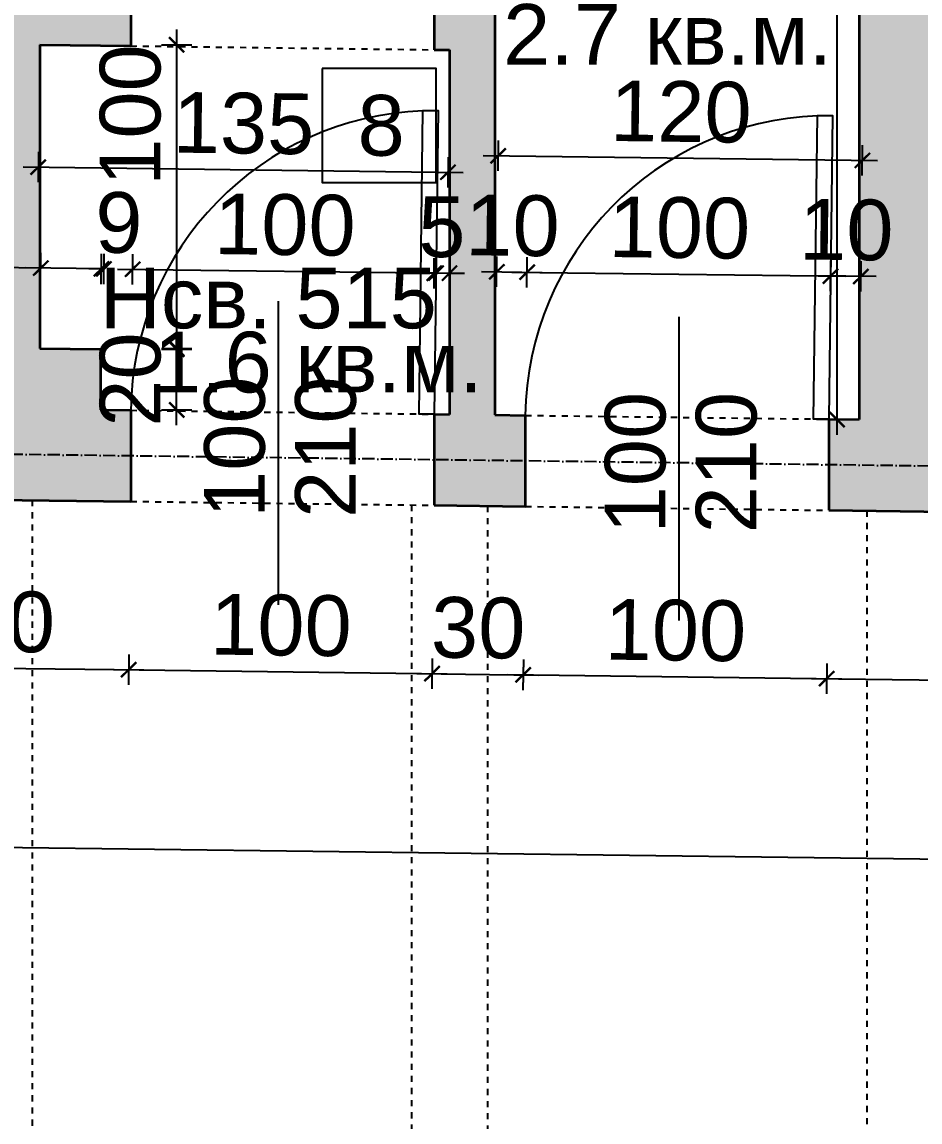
# Model space of a CAD drawing. Header units: inches. Extents: x -72385 to 39588, y -6525 to 66685.
# Drawn here: x -45945.7 to -45649.8, y 23209 to 23571.3 of the extents above; entities that cross this region are included whole.
import ezdxf

# ---------------------------------------------------------------- set-up
doc = ezdxf.new("R2010")
doc.units = ezdxf.units.IN
doc.header["$MEASUREMENT"] = 0
doc.linetypes.add('DashDot', pattern=[0.6, 0.4, -0.1, 0, -0.1])
doc.linetypes.add('Hidden', pattern=[0.4, 0.2, -0.2])
for name, color, linetype, lineweight in [('Врати', 251, 'Continuous', 25), ('Надписи Hсв', 252, 'Continuous', 25), ('Надписи врати', 252, 'Continuous', 25), ('Надписи коти вътрешни', 252, 'Continuous', 25), ('Надписи номера на пом.', 252, 'Continuous', 25), ('Надписи площ', 252, 'Continuous', 25), ('Оси', 252, 'DashDot', 25), ('Пунктир', 253, 'Hidden', 25), ('Разрезни линии', 7, 'Continuous', 35), ('Щрих стени', 254, 'Continuous', 25)]:
    doc.layers.add(name, color=color, linetype=linetype, lineweight=lineweight)
doc.styles.add('Arial Regular', font='arial.ttf')
doc.styles.get("Standard").update_dxf_attribs({"font": 'arial.ttf'})
doc.dimstyles.new('Annotative', dxfattribs={"dimscale": 0, "dimtxt": 20, "dimasz": 5, "dimexe": 5, "dimexo": 5, "dimgap": 5, "dimtad": 1, "dimdec": 0, "dimzin": 0, "dimdsep": 46, "dimtxsty": 'Standard', "dimblk": 'ARCHTICK', "dimcen": 5, "dimdle": 5, "dimadec": 0, "dimazin": 0, "dimtfac": 1, "dimtdec": 0, "dimtofl": 0, "dimtmove": 0, "dimatfit": 3, "dimldrblk": 'ARCHTICK', "dimfxl": 5, "dimfxlon": 1, "dimtolj": 1, "dimtzin": 0, "dimarcsym": 1})

# ---------------------------------------------------------------- blocks, each defined once
blk = doc.blocks.new('_ArchTick')
at = {"color": 0, "linetype": 'ByBlock', "const_width": 0.15}
blk.add_lwpolyline([(-0.5, -0.5), (0.5, 0.5)], dxfattribs=at)
blk = doc.blocks.new('*D2423')
at = {"layer": 'Defpoints', "color": 0, "ltscale": 50, "transparency": 16777216}
for p in [(-45919.5, 23489.95), (-45939.84, 23463.75), (-45919.84, 23463.5)]:
    blk.add_point(p, dxfattribs=at)
at = {"layer": 'Надписи коти вътрешни', "color": 0, "lineweight": -2, "ltscale": 50, "transparency": 16777216}
for p, q in [((-45939.56, 23485.21), (-45939.44, 23495.21)), ((-45919.56, 23484.95), (-45919.44, 23494.95)), ((-45939.5, 23490.21), (-45983.42, 23490.77)), ((-45919.5, 23489.95), (-45944.5, 23490.27))]:
    blk.add_line(p, q, dxfattribs=at)
at = {"layer": 'Надписи коти вътрешни', "color": 0, "lineweight": -2, "ltscale": 50, "transparency": 16777216, "xscale": 5, "yscale": 5, "zscale": 5}
for p, rotation in [((-45939.5, 23490.21), 179.2706286525567), ((-45919.5, 23489.95), 359.2706286525566)]:
    blk.add_blockref('_ArchTick', p, dxfattribs=dict(at, rotation=rotation))
at = {"layer": 'Надписи коти вътрешни', "color": 0, "ltscale": 50, "transparency": 16777216, "insert": (-45963.77, 23505.73), "char_height": 20, "attachment_point": 5, "rotation": 359.2706}
blk.add_mtext('\\A1;20', dxfattribs=at)
blk = doc.blocks.new('*D2424')
at = {"layer": 'Defpoints', "color": 0, "ltscale": 50, "transparency": 16777216}
for p in [(-45909.25, 23489.82), (-45919.28, 23443.49), (-45909.84, 23443.37)]:
    blk.add_point(p, dxfattribs=at)
at = {"layer": 'Надписи коти вътрешни', "color": 0, "lineweight": -2, "ltscale": 50, "transparency": 16777216}
for p, q in [((-45918.76, 23484.94), (-45918.63, 23494.94)), ((-45909.31, 23484.82), (-45909.18, 23494.82)), ((-45918.69, 23489.94), (-45923.69, 23490.01)), ((-45909.25, 23489.82), (-45904.25, 23489.76))]:
    blk.add_line(p, q, dxfattribs=at)
at = {"layer": 'Надписи коти вътрешни', "color": 0, "lineweight": -2, "ltscale": 50, "transparency": 16777216, "xscale": 5, "yscale": 5, "zscale": 5}
for p, rotation in [((-45918.69, 23489.94), 359.2706286525503), ((-45909.25, 23489.82), 179.2706286525504)]:
    blk.add_blockref('_ArchTick', p, dxfattribs=dict(at, rotation=rotation))
at = {"layer": 'Надписи коти вътрешни', "color": 0, "ltscale": 50, "transparency": 16777216, "insert": (-45913.78, 23505.09), "char_height": 20, "attachment_point": 5, "rotation": 359.2706}
blk.add_mtext('\\A1;9', dxfattribs=at)
blk = doc.blocks.new('*D2425')
at = {"layer": 'Defpoints', "color": 0, "ltscale": 50, "transparency": 16777216}
for p in [(-45809.25, 23488.55), (-45909.83, 23443.37), (-45809.84, 23442.1)]:
    blk.add_point(p, dxfattribs=at)
at = {"layer": 'Надписи коти вътрешни', "color": 0, "lineweight": -2, "ltscale": 50, "transparency": 16777216}
for p, q in [((-45909.3, 23484.82), (-45909.17, 23494.82)), ((-45809.31, 23483.55), (-45809.18, 23493.55)), ((-45914.24, 23489.89), (-45804.25, 23488.49))]:
    blk.add_line(p, q, dxfattribs=at)
at = {"layer": 'Надписи коти вътрешни', "color": 0, "lineweight": -2, "ltscale": 50, "transparency": 16777216, "xscale": 5, "yscale": 5, "zscale": 5}
for p, rotation in [((-45909.24, 23489.82), 179.2706286524798), ((-45809.25, 23488.55), 359.2706286524798)]:
    blk.add_blockref('_ArchTick', p, dxfattribs=dict(at, rotation=rotation))
at = {"layer": 'Надписи коти вътрешни', "color": 0, "ltscale": 50, "transparency": 16777216, "insert": (-45859.05, 23504.4), "char_height": 20, "attachment_point": 5, "rotation": 359.2706}
blk.add_mtext('\\A1;100', dxfattribs=at)
blk = doc.blocks.new('*D2426')
at = {"layer": 'Defpoints', "color": 0, "ltscale": 50, "transparency": 16777216}
for p in [(-45809.84, 23488.52), (-45809.84, 23442.03), (-45804.84, 23442.03)]:
    blk.add_point(p, dxfattribs=at)
at = {"layer": 'Надписи коти вътрешни', "color": 0, "lineweight": -2, "ltscale": 50, "transparency": 16777216}
for p, q in [((-45809.84, 23483.52), (-45809.84, 23493.52)), ((-45804.84, 23483.52), (-45804.84, 23493.52)), ((-45809.84, 23488.52), (-45814.84, 23488.52)), ((-45804.84, 23488.52), (-45799.84, 23488.52))]:
    blk.add_line(p, q, dxfattribs=at)
at = {"layer": 'Надписи коти вътрешни', "color": 0, "lineweight": -2, "ltscale": 50, "transparency": 16777216, "xscale": 5, "yscale": 5, "zscale": 5}
blk.add_blockref('_ArchTick', (-45809.84, 23488.52), dxfattribs=at)
at = {"layer": 'Надписи коти вътрешни', "color": 0, "lineweight": -2, "ltscale": 50, "transparency": 16777216, "xscale": 5, "yscale": 5, "zscale": 5, "rotation": 180}
blk.add_blockref('_ArchTick', (-45804.84, 23488.52), dxfattribs=at)
at = {"layer": 'Надписи коти вътрешни', "color": 0, "ltscale": 50, "transparency": 16777216, "insert": (-45807.34, 23503.7), "char_height": 20, "attachment_point": 5}
blk.add_mtext('\\A1;5', dxfattribs=at)
blk = doc.blocks.new('*D2427')
at = {"layer": 'Defpoints', "color": 0, "ltscale": 50, "transparency": 16777216}
for p in [(-45939.84, 23563.76), (-45939.84, 23463.75), (-45894.72, 23463.75)]:
    blk.add_point(p, dxfattribs=at)
at = {"layer": 'Надписи коти вътрешни', "color": 0, "lineweight": -2, "ltscale": 50, "transparency": 16777216}
for p, q in [((-45894.72, 23568.76), (-45894.72, 23458.75)), ((-45899.72, 23563.76), (-45889.72, 23563.76)), ((-45899.72, 23463.75), (-45889.72, 23463.75))]:
    blk.add_line(p, q, dxfattribs=at)
at = {"layer": 'Надписи коти вътрешни', "color": 0, "lineweight": -2, "ltscale": 50, "transparency": 16777216, "xscale": 5, "yscale": 5, "zscale": 5}
for p, rotation in [((-45894.72, 23563.76), 90), ((-45894.72, 23463.75), 270)]:
    blk.add_blockref('_ArchTick', p, dxfattribs=dict(at, rotation=rotation))
at = {"layer": 'Надписи коти вътрешни', "color": 0, "ltscale": 50, "transparency": 16777216, "insert": (-45909.93, 23540.62), "char_height": 20, "attachment_point": 5, "rotation": 90}
blk.add_mtext('\\A1;100', dxfattribs=at)
blk = doc.blocks.new('*D2428')
at = {"layer": 'Defpoints', "color": 0, "ltscale": 50, "transparency": 16777216}
for p in [(-45919.84, 23463.5), (-45894.72, 23463.5), (-45919.84, 23443.5)]:
    blk.add_point(p, dxfattribs=at)
at = {"layer": 'Надписи коти вътрешни', "color": 0, "lineweight": -2, "ltscale": 50, "transparency": 16777216}
for p, q in [((-45894.72, 23438.5), (-45894.72, 23468.5)), ((-45899.72, 23463.5), (-45889.72, 23463.5)), ((-45899.72, 23443.5), (-45889.72, 23443.5))]:
    blk.add_line(p, q, dxfattribs=at)
at = {"layer": 'Надписи коти вътрешни', "color": 0, "lineweight": -2, "ltscale": 50, "transparency": 16777216, "xscale": 5, "yscale": 5, "zscale": 5}
for p, rotation in [((-45894.72, 23463.5), 90), ((-45894.72, 23443.5), 270)]:
    blk.add_blockref('_ArchTick', p, dxfattribs=dict(at, rotation=rotation))
at = {"layer": 'Надписи коти вътрешни', "color": 0, "ltscale": 50, "transparency": 16777216, "insert": (-45909.93, 23453.5), "char_height": 20, "attachment_point": 5, "rotation": 90}
blk.add_mtext('\\A1;20', dxfattribs=at)
blk = doc.blocks.new('*D2429')
at = {"layer": 'Defpoints', "color": 0, "ltscale": 50, "transparency": 16777216}
for p in [(-45779.24, 23488.86), (-45789.84, 23441.84), (-45779.84, 23441.71)]:
    blk.add_point(p, dxfattribs=at)
at = {"layer": 'Надписи коти вътрешни', "color": 0, "lineweight": -2, "ltscale": 50, "transparency": 16777216}
for p, q in [((-45789.3, 23483.99), (-45789.17, 23493.98)), ((-45779.3, 23483.86), (-45779.17, 23493.86)), ((-45794.24, 23489.05), (-45774.24, 23488.79))]:
    blk.add_line(p, q, dxfattribs=at)
at = {"layer": 'Надписи коти вътрешни', "color": 0, "lineweight": -2, "ltscale": 50, "transparency": 16777216, "xscale": 5, "yscale": 5, "zscale": 5}
for p, rotation in [((-45789.24, 23488.99), 179.2706286525463), ((-45779.24, 23488.86), 359.2706286525462)]:
    blk.add_blockref('_ArchTick', p, dxfattribs=dict(at, rotation=rotation))
at = {"layer": 'Надписи коти вътрешни', "color": 0, "ltscale": 50, "transparency": 16777216, "insert": (-45784.04, 23504.13), "char_height": 20, "attachment_point": 5, "rotation": 359.2706}
blk.add_mtext('\\A1;10', dxfattribs=at)
blk = doc.blocks.new('*D2430')
at = {"layer": 'Defpoints', "color": 0, "ltscale": 50, "transparency": 16777216}
for p in [(-45679.24, 23487.58), (-45779.84, 23441.71), (-45679.84, 23440.44)]:
    blk.add_point(p, dxfattribs=at)
at = {"layer": 'Надписи коти вътрешни', "color": 0, "lineweight": -2, "ltscale": 50, "transparency": 16777216}
for p, q in [((-45779.3, 23483.86), (-45779.17, 23493.86)), ((-45679.3, 23482.59), (-45679.17, 23492.58)), ((-45784.24, 23488.92), (-45674.24, 23487.52))]:
    blk.add_line(p, q, dxfattribs=at)
at = {"layer": 'Надписи коти вътрешни', "color": 0, "lineweight": -2, "ltscale": 50, "transparency": 16777216, "xscale": 5, "yscale": 5, "zscale": 5}
for p, rotation in [((-45779.24, 23488.86), 179.2706286525442), ((-45679.24, 23487.58), 359.2706286525442)]:
    blk.add_blockref('_ArchTick', p, dxfattribs=dict(at, rotation=rotation))
at = {"layer": 'Надписи коти вътрешни', "color": 0, "ltscale": 50, "transparency": 16777216, "insert": (-45729.04, 23503.43), "char_height": 20, "attachment_point": 5, "rotation": 359.2706}
blk.add_mtext('\\A1;100', dxfattribs=at)
blk = doc.blocks.new('*D2431')
at = {"layer": 'Defpoints', "color": 0, "ltscale": 50, "transparency": 16777216}
for p in [(-45679.24, 23487.58), (-45679.84, 23440.44), (-45669.84, 23440.31)]:
    blk.add_point(p, dxfattribs=at)
at = {"layer": 'Надписи коти вътрешни', "color": 0, "lineweight": -2, "ltscale": 50, "transparency": 16777216}
for p, q in [((-45679.3, 23482.59), (-45679.17, 23492.58)), ((-45669.3, 23482.46), (-45669.17, 23492.46)), ((-45664.24, 23487.39), (-45684.24, 23487.65))]:
    blk.add_line(p, q, dxfattribs=at)
at = {"layer": 'Надписи коти вътрешни', "color": 0, "lineweight": -2, "ltscale": 50, "transparency": 16777216, "xscale": 5, "yscale": 5, "zscale": 5}
for p, rotation in [((-45679.24, 23487.58), 179.2706286522962), ((-45669.24, 23487.46), 359.2706286522962)]:
    blk.add_blockref('_ArchTick', p, dxfattribs=dict(at, rotation=rotation))
at = {"layer": 'Надписи коти вътрешни', "color": 0, "ltscale": 50, "transparency": 16777216, "insert": (-45674.04, 23502.73), "char_height": 20, "attachment_point": 5, "rotation": 359.2706}
blk.add_mtext('\\A1;10', dxfattribs=at)
blk = doc.blocks.new('*D2432')
at = {"layer": 'Defpoints', "color": 0, "ltscale": 50, "transparency": 16777216}
for p in [(-45939.84, 23563.76), (-45804.84, 23562.04), (-45805.35, 23521.75)]:
    blk.add_point(p, dxfattribs=at)
at = {"layer": 'Надписи коти вътрешни', "color": 0, "lineweight": -2, "ltscale": 50, "transparency": 16777216}
for p, q in [((-45940.29, 23528.46), (-45940.41, 23518.46)), ((-45805.29, 23526.75), (-45805.41, 23516.75)), ((-45945.35, 23523.53), (-45800.35, 23521.68))]:
    blk.add_line(p, q, dxfattribs=at)
at = {"layer": 'Надписи коти вътрешни', "color": 0, "lineweight": -2, "ltscale": 50, "transparency": 16777216, "xscale": 5, "yscale": 5, "zscale": 5}
for p, rotation in [((-45940.35, 23523.46), 179.2706286525447), ((-45805.35, 23521.75), 359.2706286525447)]:
    blk.add_blockref('_ArchTick', p, dxfattribs=dict(at, rotation=rotation))
at = {"layer": 'Надписи коти вътрешни', "color": 0, "ltscale": 50, "transparency": 16777216, "insert": (-45872.66, 23537.82), "char_height": 20, "attachment_point": 5, "rotation": 359.2706}
blk.add_mtext('\\A1;135', dxfattribs=at)
blk = doc.blocks.new('*D2434')
at = {"layer": 'Defpoints', "color": 0, "ltscale": 50, "transparency": 16777216}
for p in [(-45668.75, 23525.67), (-45789.84, 23441.84), (-45669.84, 23440.31)]:
    blk.add_point(p, dxfattribs=at)
at = {"layer": 'Надписи коти вътрешни', "color": 0, "lineweight": -2, "ltscale": 50, "transparency": 16777216}
for p, q in [((-45788.81, 23522.2), (-45788.69, 23532.2)), ((-45668.81, 23520.67), (-45668.69, 23530.67)), ((-45793.75, 23527.26), (-45663.75, 23525.61))]:
    blk.add_line(p, q, dxfattribs=at)
at = {"layer": 'Надписи коти вътрешни', "color": 0, "lineweight": -2, "ltscale": 50, "transparency": 16777216, "xscale": 5, "yscale": 5, "zscale": 5}
for p, rotation in [((-45788.75, 23527.2), 179.2706286525463), ((-45668.75, 23525.67), 359.2706286525462)]:
    blk.add_blockref('_ArchTick', p, dxfattribs=dict(at, rotation=rotation))
at = {"layer": 'Надписи коти вътрешни', "color": 0, "ltscale": 50, "transparency": 16777216, "insert": (-45728.56, 23541.65), "char_height": 20, "attachment_point": 5, "rotation": 359.2706}
blk.add_mtext('\\A1;120', dxfattribs=at)
blk = doc.blocks.new('*D8177')
at = {"layer": 'Defpoints', "color": 0, "ltscale": 50, "transparency": 16777216}
for p in [(-45677.06, 23665.33), (-45669.84, 23665.33), (-45669.84, 23440.31)]:
    blk.add_point(p, dxfattribs=at)
at = {"layer": 'Надписи коти вътрешни', "color": 0, "lineweight": -2, "ltscale": 50, "transparency": 16777216}
for p, q in [((-45677.06, 23435.31), (-45677.06, 23670.33)), ((-45674.84, 23665.33), (-45682.06, 23665.33)), ((-45674.84, 23440.31), (-45682.06, 23440.31))]:
    blk.add_line(p, q, dxfattribs=at)
at = {"layer": 'Надписи коти вътрешни', "color": 0, "lineweight": -2, "ltscale": 50, "transparency": 16777216, "xscale": 5, "yscale": 5, "zscale": 5}
for p, rotation in [((-45677.06, 23665.33), 90), ((-45677.06, 23440.31), 270)]:
    blk.add_blockref('_ArchTick', p, dxfattribs=dict(at, rotation=rotation))
at = {"layer": 'Надписи коти вътрешни', "color": 0, "ltscale": 50, "transparency": 16777216, "insert": (-45692.27, 23628.01), "char_height": 20, "attachment_point": 5, "rotation": 90}
blk.add_mtext('\\A1;225', dxfattribs=at)
blk = doc.blocks.new('*D2480')
at = {"layer": 'Defpoints', "color": 0, "ltscale": 50, "transparency": 16777216}
for p in [(-45989.84, 23414.39), (-45909.84, 23413.37), (-45910.54, 23357.94)]:
    blk.add_point(p, dxfattribs=at)
at = {"layer": 'Надписи коти вътрешни', "color": 0, "lineweight": -2, "ltscale": 50, "transparency": 16777216}
for p, q in [((-45990.48, 23363.95), (-45990.61, 23353.95)), ((-45910.48, 23362.93), (-45910.61, 23352.94)), ((-45995.54, 23359.02), (-45905.54, 23357.87))]:
    blk.add_line(p, q, dxfattribs=at)
at = {"layer": 'Надписи коти вътрешни', "color": 0, "lineweight": -2, "ltscale": 50, "transparency": 16777216, "xscale": 5, "yscale": 5, "zscale": 5}
for p, rotation in [((-45990.54, 23358.95), 179.2706286525489), ((-45910.54, 23357.94), 359.2706286525489)]:
    blk.add_blockref('_ArchTick', p, dxfattribs=dict(at, rotation=rotation))
at = {"layer": 'Надписи коти вътрешни', "color": 0, "ltscale": 50, "transparency": 16777216, "insert": (-45950.35, 23373.65), "char_height": 20, "attachment_point": 5, "rotation": 359.2706}
blk.add_mtext('\\A1;80', dxfattribs=at)
blk = doc.blocks.new('*D2481')
at = {"layer": 'Defpoints', "color": 0, "ltscale": 50, "transparency": 16777216}
for p in [(-45909.84, 23413.37), (-45809.84, 23412.09), (-45810.54, 23356.66)]:
    blk.add_point(p, dxfattribs=at)
at = {"layer": 'Надписи коти вътрешни', "color": 0, "lineweight": -2, "ltscale": 50, "transparency": 16777216}
for p, q in [((-45910.48, 23362.93), (-45910.61, 23352.94)), ((-45810.48, 23361.66), (-45810.61, 23351.66)), ((-45915.54, 23358), (-45805.54, 23356.6))]:
    blk.add_line(p, q, dxfattribs=at)
at = {"layer": 'Надписи коти вътрешни', "color": 0, "lineweight": -2, "ltscale": 50, "transparency": 16777216, "xscale": 5, "yscale": 5, "zscale": 5}
for p, rotation in [((-45910.54, 23357.94), 179.2706286525463), ((-45810.54, 23356.66), 359.2706286525462)]:
    blk.add_blockref('_ArchTick', p, dxfattribs=dict(at, rotation=rotation))
at = {"layer": 'Надписи коти вътрешни', "color": 0, "ltscale": 50, "transparency": 16777216, "insert": (-45860.35, 23372.51), "char_height": 20, "attachment_point": 5, "rotation": 359.2706}
blk.add_mtext('\\A1;100', dxfattribs=at)
blk = doc.blocks.new('*D2482')
at = {"layer": 'Defpoints', "color": 0, "ltscale": 50, "transparency": 16777216}
for p in [(-45809.84, 23412.09), (-45779.84, 23411.71), (-45780.54, 23356.24)]:
    blk.add_point(p, dxfattribs=at)
at = {"layer": 'Надписи коти вътрешни', "color": 0, "lineweight": -2, "ltscale": 50, "transparency": 16777216}
for p, q in [((-45810.48, 23361.62), (-45810.61, 23351.62)), ((-45780.48, 23361.24), (-45780.61, 23351.24)), ((-45815.54, 23356.68), (-45775.54, 23356.17))]:
    blk.add_line(p, q, dxfattribs=at)
at = {"layer": 'Надписи коти вътрешни', "color": 0, "lineweight": -2, "ltscale": 50, "transparency": 16777216, "xscale": 5, "yscale": 5, "zscale": 5}
for p, rotation in [((-45810.54, 23356.62), 179.2706286525532), ((-45780.54, 23356.24), 359.2706286525532)]:
    blk.add_blockref('_ArchTick', p, dxfattribs=dict(at, rotation=rotation))
at = {"layer": 'Надписи коти вътрешни', "color": 0, "ltscale": 50, "transparency": 16777216, "insert": (-45795.35, 23371.64), "char_height": 20, "attachment_point": 5, "rotation": 359.2706}
blk.add_mtext('\\A1;30', dxfattribs=at)
blk = doc.blocks.new('*D2379')
at = {"layer": 'Defpoints', "color": 0, "ltscale": 50, "transparency": 16777216}
for p in [(-45779.84, 23411.71), (-45679.84, 23410.44), (-45680.54, 23355.01)]:
    blk.add_point(p, dxfattribs=at)
at = {"layer": 'Надписи коти вътрешни', "color": 0, "lineweight": -2, "ltscale": 50, "transparency": 16777216}
for p, q in [((-45780.48, 23361.28), (-45780.61, 23351.28)), ((-45680.48, 23360.01), (-45680.61, 23350.01)), ((-45785.54, 23356.34), (-45675.54, 23354.94))]:
    blk.add_line(p, q, dxfattribs=at)
at = {"layer": 'Надписи коти вътрешни', "color": 0, "lineweight": -2, "ltscale": 50, "transparency": 16777216, "xscale": 5, "yscale": 5, "zscale": 5}
for p, rotation in [((-45780.54, 23356.28), 179.2706286525483), ((-45680.54, 23355.01), 359.2706286525483)]:
    blk.add_blockref('_ArchTick', p, dxfattribs=dict(at, rotation=rotation))
at = {"layer": 'Надписи коти вътрешни', "color": 0, "ltscale": 50, "transparency": 16777216, "insert": (-45730.35, 23370.85), "char_height": 20, "attachment_point": 5, "rotation": 359.2706}
blk.add_mtext('\\A1;100', dxfattribs=at)
blk = doc.blocks.new('*D2380')
at = {"layer": 'Defpoints', "color": 0, "ltscale": 50, "transparency": 16777216}
for p in [(-45679.84, 23410.44), (-45549.84, 23408.78), (-45550.54, 23353.35)]:
    blk.add_point(p, dxfattribs=at)
at = {"layer": 'Надписи коти вътрешни', "color": 0, "lineweight": -2, "ltscale": 50, "transparency": 16777216}
for p, q in [((-45680.48, 23360.01), (-45680.61, 23350.01)), ((-45550.48, 23358.35), (-45550.61, 23348.35)), ((-45685.54, 23355.07), (-45545.54, 23353.29))]:
    blk.add_line(p, q, dxfattribs=at)
at = {"layer": 'Надписи коти вътрешни', "color": 0, "lineweight": -2, "ltscale": 50, "transparency": 16777216, "xscale": 5, "yscale": 5, "zscale": 5}
for p, rotation in [((-45680.54, 23355.01), 179.270628652543), ((-45550.54, 23353.35), 359.2706286525431)]:
    blk.add_blockref('_ArchTick', p, dxfattribs=dict(at, rotation=rotation))
at = {"layer": 'Надписи коти вътрешни', "color": 0, "ltscale": 50, "transparency": 16777216, "insert": (-45615.35, 23369.4), "char_height": 20, "attachment_point": 5, "rotation": 359.2706}
blk.add_mtext('\\A1;130', dxfattribs=at)
blk = doc.blocks.new('*D8178')
at = {"layer": 'Defpoints', "color": 0, "ltscale": 50, "transparency": 16777216}
for p in [(-45368.92, 23292.08), (-47139.84, 23242.74), (-45369.84, 23220.2)]:
    blk.add_point(p, dxfattribs=at)
at = {"layer": 'Надписи коти вътрешни', "color": 0, "lineweight": -2, "ltscale": 50, "transparency": 16777216}
for p, q in [((-47138.99, 23309.61), (-47138.86, 23319.61)), ((-47143.92, 23314.67), (-45363.92, 23292.01)), ((-45368.99, 23287.08), (-45368.86, 23297.08))]:
    blk.add_line(p, q, dxfattribs=at)
at = {"layer": 'Надписи коти вътрешни', "color": 0, "lineweight": -2, "ltscale": 50, "transparency": 16777216, "xscale": 5, "yscale": 5, "zscale": 5}
for p, rotation in [((-47138.92, 23314.61), 179.2706286525473), ((-45368.92, 23292.08), 359.2706286525473)]:
    blk.add_blockref('_ArchTick', p, dxfattribs=dict(at, rotation=rotation))
at = {"layer": 'Надписи коти вътрешни', "color": 0, "ltscale": 50, "transparency": 16777216, "insert": (-46176.65, 23317.57), "char_height": 20, "attachment_point": 5, "rotation": 359.2706}
blk.add_mtext('\\A1;1770', dxfattribs=at)

msp = doc.modelspace()

# ---------------------------------------------------------------- hatches: boundary and pattern name
at = {"layer": 'Щрих стени', "ltscale": 10}
h = msp.add_hatch(color=256, dxfattribs=at)
h.dxf.hatch_style = 1
h.paths.add_polyline_path([(-48702.34, 22246.32), (-48667.34, 22245.87), (-48667.34, 22280.88), (-48702.34, 22281.32)])
h.paths.add_polyline_path([(-48367.34, 22322.06), (-48402.34, 22322.51), (-48402.34, 22242.5), (-48367.34, 22242.05)])
h.paths.add_polyline_path([(-48102.34, 22273.68), (-48102.34, 22238.68), (-48067.34, 22238.24), (-48067.34, 22273.24)])
h.paths.add_polyline_path([(-47802.34, 22234.86), (-47767.34, 22234.42), (-47767.34, 22314.42), (-47802.34, 22314.87)])
h.paths.add_polyline_path([(-47809.84, 22842.51), (-47834.84, 22842.82), (-47834.84, 22807.82), (-47809.84, 22807.5), (-47759.84, 22806.87), (-47759.84, 22896.87), (-47809.84, 22897.51)])
h.paths.add_polyline_path([(-48409.84, 22815.14), (-48359.84, 22814.51), (-48359.84, 22904.51), (-48409.84, 22905.15)])
h.paths.add_polyline_path([(-47347.34, 23021.63), (-47347.34, 23051.64), (-48824.84, 23070.45), (-48824.84, 23040.44)])
h.paths.add_polyline_path([(-47139.84, 23053.99), (-47202.34, 23054.79), (-47202.34, 23049.79), (-47257.34, 23050.49), (-47257.34, 23020.49), (-47202.34, 23019.79), (-47202.34, 22849.77), (-47212.34, 22849.9), (-47212.34, 22829.9), (-47202.34, 22829.77), (-47202.34, 22262.23), (-47502.34, 22266.05), (-47502.34, 22231.04), (-47137.34, 22226.4), (-47137.34, 22306.4), (-47139.84, 22306.43), (-47139.84, 22828.98), (-46989.84, 22827.07), (-46989.84, 22857.07), (-47119.84, 22858.72), (-47119.84, 22868.73), (-47139.84, 22868.98)])
h.paths.add_polyline_path([(-47202.34, 23499.83), (-47202.34, 23459.82), (-47407.34, 23462.43), (-47407.34, 23432.43), (-47202.34, 23429.82), (-47202.34, 23214.8), (-47139.84, 23214.01), (-47139.84, 23429.03), (-46749.84, 23424.06), (-46749.84, 23454.06), (-47139.84, 23459.03), (-47139.84, 23499.03)])
h.paths.add_polyline_path([(-47139.84, 23981.57), (-47137.34, 23981.54), (-47137.34, 24061.54), (-47202.34, 24062.37), (-47202.34, 23589.83), (-47139.84, 23589.04)])
h.paths.add_polyline_path([(-47809.84, 23467.56), (-47974.84, 23469.66), (-47974.84, 23439.66), (-47834.84, 23437.87), (-47834.84, 23407.82), (-47809.84, 23407.5), (-47809.84, 23407.5), (-47759.84, 23406.87), (-47759.84, 23436.92), (-47567.34, 23434.47), (-47567.34, 23464.47), (-47759.84, 23466.92), (-47759.84, 23496.87), (-47769.84, 23497), (-47769.84, 23989.59), (-47767.34, 23989.56), (-47767.34, 24069.57), (-47802.34, 24070.01), (-47802.34, 23990), (-47799.84, 23989.97), (-47799.84, 23497.38), (-47809.84, 23497.51)])
h.paths.add_polyline_path([(-46837.34, 24057.73), (-46872.34, 24058.17), (-46872.34, 23973.16), (-46842.34, 23972.78), (-46842.34, 23992.78), (-46837.34, 23992.72)])
h.paths.add_polyline_path([(-46539.84, 23816.42), (-46379.84, 23814.38), (-46379.84, 23419.35), (-46339.84, 23418.84), (-46339.84, 23448.84), (-46349.84, 23448.97), (-46349.84, 23814), (-46159.84, 23811.58), (-46159.84, 23446.55), (-46179.84, 23446.81), (-46179.84, 23416.8), (-46089.84, 23415.66), (-46089.84, 23445.66), (-46129.84, 23446.17), (-46129.84, 23841.2), (-46539.84, 23846.42), (-46539.84, 24006.43), (-46537.34, 24006.4), (-46537.34, 24073.91), (-46572.34, 24074.35), (-46572.34, 24006.85), (-46569.84, 24006.82), (-46569.84, 23471.77), (-46589.84, 23472.03), (-46589.84, 23452.03), (-46649.84, 23452.79), (-46649.84, 23422.79), (-46539.84, 23421.39)])
h.paths.add_polyline_path([(-45939.84, 23998.8), (-45937.34, 23998.76), (-45937.34, 24066.27), (-45972.34, 24066.72), (-45972.34, 23999.21), (-45969.84, 23999.18), (-45969.84, 23444.13), (-45989.84, 23444.39), (-45989.84, 23414.39), (-45909.84, 23413.37), (-45909.84, 23443.37), (-45919.84, 23443.5), (-45919.84, 23463.5), (-45939.84, 23463.75), (-45939.84, 23563.76), (-45909.84, 23563.38), (-45909.84, 23578.38), (-45939.84, 23578.76), (-45939.84, 23668.77), (-45804.84, 23667.05), (-45804.84, 23577.04), (-45809.84, 23577.11), (-45809.84, 23562.11), (-45804.84, 23562.04), (-45804.84, 23442.03), (-45809.84, 23442.1), (-45809.84, 23412.09), (-45779.84, 23411.71), (-45779.84, 23441.71), (-45789.84, 23441.84), (-45789.84, 23666.86), (-45779.84, 23666.73), (-45779.84, 23681.73), (-45939.84, 23683.77)])
h.paths.add_polyline_path([(-45679.84, 23440.44), (-45679.84, 23410.44), (-45549.84, 23408.78), (-45549.84, 23438.79), (-45639.84, 23439.93), (-45639.84, 24007.48), (-45637.34, 24007.45), (-45637.34, 24042.45), (-45672.34, 24042.89), (-45672.34, 24007.89), (-45669.84, 24007.86), (-45669.84, 23680.33), (-45679.84, 23680.46), (-45679.84, 23665.46), (-45669.84, 23665.33), (-45669.84, 23440.31)])
h.paths.add_polyline_path([(-46159.84, 24001.6), (-46129.84, 24001.21), (-46129.84, 24068.72), (-46159.84, 24069.1)], flags=17)
h.paths.add_polyline_path([(-46349.84, 24071.52), (-46379.84, 24071.9), (-46379.84, 24004.4), (-46349.84, 24004.02)], flags=17)

# ---------------------------------------------------------------- linework, layer by layer
at = {"layer": 'Врати', "ltscale": 50}
for points in [[(-45809.84, 23442.1), (-45814.84, 23442.16), (-45813.56, 23542.15), (-45808.56, 23542.09)], [(-45679.84, 23440.44), (-45684.84, 23440.5), (-45683.56, 23540.5), (-45678.56, 23540.43)]]:
    msp.add_lwpolyline(points, close=True, dxfattribs=at)
for centre in [(-45809.84, 23442.1), (-45679.84, 23440.44)]:
    msp.add_arc(centre, 100, 92.1366, 179.2706, dxfattribs=at)
at = {"layer": 'Надписи врати', "ltscale": 50}
for p, q in [((-45861.16, 23379.28), (-45861.16, 23479.28)), ((-45729.13, 23374.17), (-45729.13, 23474.17))]:
    msp.add_line(p, q, dxfattribs=at)
at = {"layer": 'Надписи номера на пом.', "ltscale": 50}
msp.add_lwpolyline([(-45846.73, 23555.92), (-45846.73, 23518.42), (-45809.23, 23518.42), (-45809.23, 23555.92)], close=True, dxfattribs=at)
at = {"layer": 'Оси', "ltscale": 10}
msp.add_line((-39839.84, 23351.09), (-52799.84, 23516.08), dxfattribs=at)
at = {"layer": 'Пунктир', "ltscale": 10}
for p, q in [((-45909.84, 23563.38), (-45809.84, 23562.11)), ((-45909.84, 23443.37), (-45809.84, 23442.1)), ((-45779.83, 23441.71), (-45679.84, 23440.44)), ((-45942.34, 23413.78), (-45942.34, 22843.73)), ((-45909.84, 23413.37), (-45809.84, 23412.09)), ((-45817.34, 23412.19), (-45817.34, 22842.14)), ((-45792.34, 23411.87), (-45792.34, 22841.82)), ((-45779.84, 23411.71), (-45679.84, 23410.44)), ((-45667.34, 23410.28), (-45667.34, 22840.23))]:
    msp.add_line(p, q, dxfattribs=at)
at = {"layer": 'Разрезни линии', "ltscale": 50}
for p, q in [((-45789.84, 23666.86), (-45789.84, 23441.84)), ((-45669.84, 23665.33), (-45669.84, 23440.31)), ((-45909.84, 23578.38), (-45909.84, 23563.38)), ((-45809.84, 23577.11), (-45809.84, 23562.11)), ((-45939.84, 23563.76), (-45909.84, 23563.38)), ((-45939.84, 23563.76), (-45939.84, 23463.75)), ((-45809.84, 23562.11), (-45804.84, 23562.04)), ((-45804.84, 23562.04), (-45804.84, 23442.03)), ((-45939.84, 23463.75), (-45919.84, 23463.5)), ((-45919.84, 23463.5), (-45919.84, 23443.5)), ((-45919.84, 23443.5), (-45909.84, 23443.37)), ((-45909.84, 23443.37), (-45909.84, 23413.37)), ((-45809.84, 23442.1), (-45804.84, 23442.03)), ((-45809.84, 23442.1), (-45809.84, 23412.09)), ((-45789.84, 23441.84), (-45779.84, 23441.71)), ((-45779.84, 23441.71), (-45779.84, 23411.71)), ((-45679.84, 23440.44), (-45669.84, 23440.31)), ((-45679.84, 23440.44), (-45679.84, 23410.44)), ((-45989.84, 23414.39), (-45909.84, 23413.37)), ((-45809.84, 23412.09), (-45779.84, 23411.71)), ((-45679.84, 23410.44), (-45549.84, 23408.78))]:
    msp.add_line(p, q, dxfattribs=at)

# ---------------------------------------------------------------- texts
at = {"layer": 'Надписи Hсв', "ltscale": 100, "insert": (-45920.1, 23490.38), "char_height": 20, "width": 180.4891, "attachment_point": 1, "style": 'Arial Regular'}
msp.add_mtext('\\pxt8;Hсв. 515', dxfattribs=at)
at = {"layer": 'Надписи врати', "ltscale": 100, "char_height": 20, "width": 180.4891, "attachment_point": 1, "rotation": 90, "style": 'Arial Regular'}
for s, insert in [('100', (-45885.68, 23407.94)), ('210', (-45855.68, 23407.94)), ('100', (-45753.65, 23402.84)), ('210', (-45723.65, 23402.84))]:
    msp.add_mtext(s, dxfattribs=dict(at, insert=insert))
at = {"layer": 'Надписи номера на пом.', "ltscale": 100, "insert": (-45917.59, 23547.23), "char_height": 20, "width": 180.4891, "attachment_point": 1, "style": 'Arial Regular'}
msp.add_mtext('\\pxqc;8', dxfattribs=at)
at = {"layer": 'Надписи площ', "ltscale": 100, "char_height": 20, "width": 180.4891, "attachment_point": 1, "style": 'Arial Regular'}
for s, insert in [('2.7 кв.м.', (-45787.14, 23577.17)), ('1.6 кв.м.', (-45902.2, 23469.25))]:
    msp.add_mtext(s, dxfattribs=dict(at, insert=insert))

# ---------------------------------------------------------------- dimensions: what is measured, and where the dimension line sits
at = {"layer": 'Надписи коти вътрешни', "ltscale": 50}
for base, p1, p2, angle, picture, middle, dimtype in [((-45677.06, 23665.33), (-45669.84, 23440.31), (-45669.84, 23665.33), 90, '*D8177', (-45677.06, 23628.01), 128), ((-45894.72, 23463.75), (-45939.84, 23563.76), (-45939.84, 23463.75), 90, '*D2427', (-45894.72, 23540.62), 128), ((-45919.5, 23489.95), (-45939.84, 23463.75), (-45919.84, 23463.5), 359.2706, '*D2423', (-45963.96, 23490.52), 129), ((-45909.25, 23489.82), (-45919.28, 23443.49), (-45909.84, 23443.37), 359.2706, '*D2424', (-45913.97, 23489.88), 129), ((-45779.24, 23488.86), (-45789.84, 23441.84), (-45779.84, 23441.71), 359.2706, '*D2429', (-45784.24, 23488.92), 129), ((-45679.24, 23487.58), (-45669.84, 23440.31), (-45679.84, 23440.44), 179.2706, '*D2431', (-45674.24, 23487.52), 129), ((-45894.72, 23463.5), (-45919.84, 23443.5), (-45919.84, 23463.5), 90, '*D2428', (-45894.72, 23453.5), 128), ((-45780.54, 23356.24), (-45809.84, 23412.09), (-45779.84, 23411.71), 359.2706, '*D2482', (-45795.54, 23356.43), 129), ((-45368.92, 23292.08), (-47139.84, 23242.74), (-45369.84, 23220.2), 359.2706, '*D8178', (-46176.84, 23302.36), 129)]:
    dim = msp.add_linear_dim(base=base, p1=p1, p2=p2, angle=angle, dimstyle='Annotative', override={"dimscale": 0, "dimtix": 0, "dimtofl": 0, "dimtmove": 0, "dimatfit": 3}, dxfattribs=at)
    dim.commit()
    dim.dimension.update_dxf_attribs({"geometry": picture, "text_midpoint": middle, "dimtype": dimtype})
for p1, p2, distance, picture, middle in [((-45939.84, 23563.76), (-45804.84, 23562.04), -40.3, '*D2432', (-45872.66, 23537.82)), ((-45789.84, 23441.84), (-45669.84, 23440.31), 85.37, '*D2434', (-45728.56, 23541.65)), ((-45909.83, 23443.37), (-45809.84, 23442.1), 46.46, '*D2425', (-45859.05, 23504.4)), ((-45779.84, 23441.71), (-45679.84, 23440.44), 47.15, '*D2430', (-45729.04, 23503.43)), ((-45989.84, 23414.39), (-45909.84, 23413.37), -55.44, '*D2480', (-45950.35, 23373.65)), ((-45909.84, 23413.37), (-45809.84, 23412.09), -55.44, '*D2481', (-45860.35, 23372.51)), ((-45779.84, 23411.71), (-45679.84, 23410.44), -55.44, '*D2379', (-45730.35, 23370.85)), ((-45679.84, 23410.44), (-45549.84, 23408.78), -55.44, '*D2380', (-45615.35, 23369.4))]:
    dim = msp.add_aligned_dim(p1=p1, p2=p2, distance=distance, dimstyle='Annotative', override={"dimscale": 0, "dimtix": 0, "dimtofl": 0, "dimtmove": 0, "dimatfit": 3}, dxfattribs=at)
    dim.commit()
    dim.dimension.update_dxf_attribs({"geometry": picture, "text_midpoint": middle})
dim = msp.add_linear_dim(base=(-45809.84, 23488.52), p1=(-45804.84, 23442.03), p2=(-45809.84, 23442.03), dimstyle='Annotative', override={"dimscale": 0, "dimtix": 0, "dimtofl": 0, "dimtmove": 0, "dimatfit": 3}, dxfattribs=at)
dim.commit()
dim.dimension.update_dxf_attribs({"geometry": '*D2426', "text_midpoint": (-45807.34, 23488.52), "dimtype": 128})

doc.saveas('drawing.dxf')
